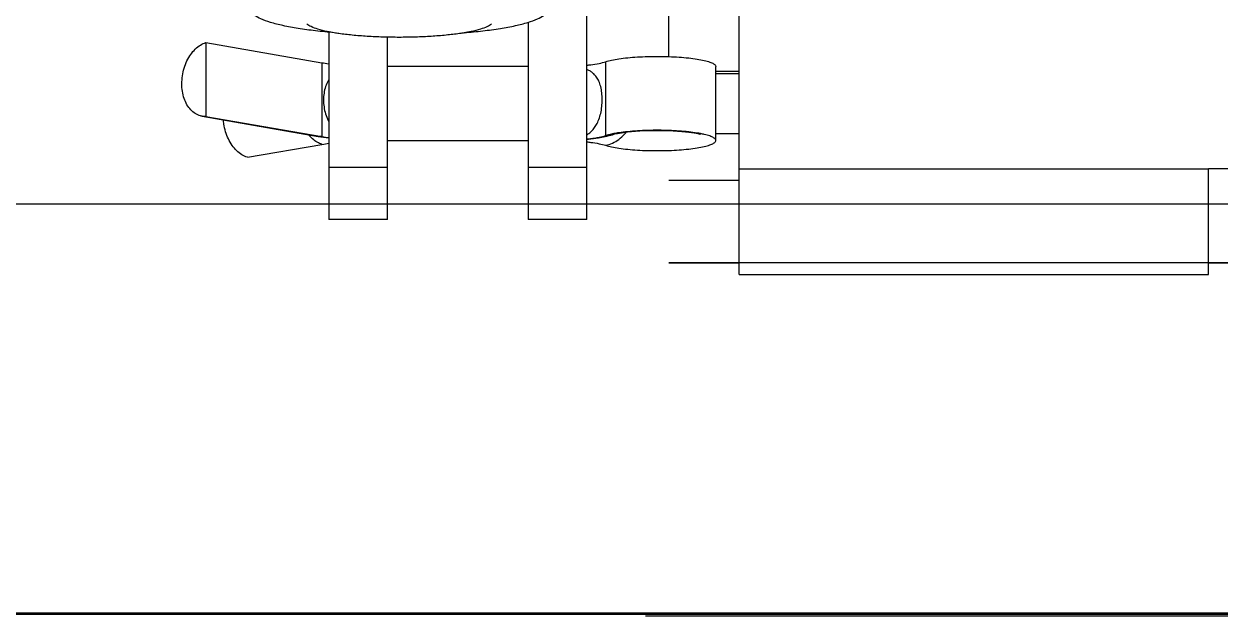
# Model space of a CAD drawing. Header units: millimetres. Extents: x 21899 to 38731, y -5425 to 3612.
# Drawn here: x 31273.9 to 31324.9, y -5410.5 to -5385.3 of the extents above; entities that cross this region are included whole.
import ezdxf

# ---------------------------------------------------------------- set-up
doc = ezdxf.new("R2010")
doc.units = ezdxf.units.MM

msp = doc.modelspace()

# ---------------------------------------------------------------- linework, layer by layer
at = {"color": 3, "linetype": 'Continuous'}
for p, q in [((31304.396, -5395.967), (31304.396, -5377.967)), ((31324.396, -5395.967), (31324.396, -5391.467)), ((31365.396, -5391.467), (31324.396, -5391.467)), ((31304.396, -5395.967), (31324.396, -5395.967))]:
    msp.add_line(p, q, dxfattribs=at)
at = {"color": 7, "linetype": 'Continuous'}
for p, q in [((31301.396, -5386.68), (31301.396, -5380.467)), ((31297.896, -5393.62), (31297.896, -5383.356)), ((31295.396, -5385.219), (31295.396, -5393.62)), ((31281.656, -5386.081), (31281.656, -5389.232)), ((31281.656, -5386.081), (31286.605, -5386.94)), ((31286.896, -5385.639), (31286.896, -5393.62)), ((31289.396, -5393.62), (31289.396, -5385.852)), ((31295.396, -5387.1), (31289.396, -5387.1)), ((31303.396, -5390.256), (31303.396, -5387.105)), ((31304.396, -5387.417), (31303.396, -5387.417)), ((31281.492, -5389.221), (31286.442, -5390.081)), ((31281.656, -5389.232), (31281.492, -5389.221)), ((31281.656, -5389.232), (31286.605, -5390.092)), ((31286.442, -5390.081), (31286.896, -5390.147)), ((31298.393, -5390.143), (31298.75, -5390.074)), ((31298.75, -5390.074), (31299.05, -5389.992)), ((31283.423, -5390.974), (31286.605, -5390.421)), ((31289.396, -5390.256), (31295.396, -5390.256)), ((31289.396, -5390.261), (31295.396, -5390.261)), ((31304.396, -5391.967), (31301.396, -5391.967)), ((34253.901, -5392.967), (31259.901, -5392.967)), ((31441.092, -5392.967), (31301.396, -5392.967)), ((31289.396, -5393.62), (31286.896, -5393.62)), ((31297.896, -5393.62), (31295.396, -5393.62)), ((31326.396, -5395.467), (31301.396, -5395.467)), ((31301.396, -5395.467), (31304.396, -5395.467)), ((31324.396, -5395.467), (31326.396, -5395.467)), ((30976.433, -5410.391), (34576.433, -5410.391)), ((31300.396, -5410.467), (31268.396, -5410.467)), ((31325.396, -5410.535), (31300.396, -5410.535))]:
    msp.add_line(p, q, dxfattribs=at)
at = {"color": 9, "linetype": 'Continuous'}
for p, q in [((31286.605, -5386.94), (31286.605, -5390.092)), ((31298.698, -5386.898), (31298.698, -5390.05)), ((31304.396, -5387.321), (31303.396, -5387.321)), ((31286.605, -5390.092), (31286.442, -5390.081)), ((31304.396, -5389.967), (31303.396, -5389.967)), ((31286.896, -5391.396), (31289.396, -5391.396)), ((31295.396, -5391.396), (31297.896, -5391.396)), ((31304.396, -5391.467), (31324.396, -5391.467))]:
    msp.add_line(p, q, dxfattribs=at)
msp.add_line((34251.901, -5410.467), (31261.901, -5410.467))
at = {"color": 7, "linetype": 'Continuous'}
for points in [[(31297.896, -5390.205), (31297.974, -5390.198), (31298.393, -5390.143)], [(31299.05, -5389.992), (31299.097, -5389.979), (31299.205, -5389.955), (31299.382, -5389.924), (31299.637, -5389.89), (31299.966, -5389.86), (31300.346, -5389.838), (31300.756, -5389.828), (31301.173, -5389.83), (31301.576, -5389.844), (31301.943, -5389.869), (31302.25, -5389.902), (31302.477, -5389.934), (31302.629, -5389.963), (31302.716, -5389.984), (31302.742, -5389.992)]]:
    msp.add_lwpolyline(points, dxfattribs=at)
for points, start_tangent, end_tangent in [([(31287.127, -5385.662), (31286.325, -5385.582), (31285.584, -5385.479), (31284.94, -5385.359), (31284.406, -5385.223), (31283.995, -5385.074), (31283.715, -5384.917), (31283.655, -5384.868)], (-0.996464, 0.084021), (-0.732854, 0.680386)), ([(31292.666, -5385.662), (31293.468, -5385.582), (31294.209, -5385.479), (31294.853, -5385.359), (31295.387, -5385.223), (31295.798, -5385.074), (31296.077, -5384.917), (31296.138, -5384.868)], (0.996464, 0.084021), (0.732854, 0.680386)), ([(31287.126, -5385.666), (31286.831, -5385.611), (31286.432, -5385.512), (31286.137, -5385.402), (31285.959, -5385.287)], (-0.986332, 0.164769), (-0.699827, 0.714313)), ([(31293.834, -5385.287), (31293.656, -5385.402), (31293.361, -5385.512), (31292.961, -5385.611), (31292.667, -5385.666)], (-0.699815, -0.714324), (-0.986332, -0.164769)), ([(31281.492, -5389.221), (31281.422, -5389.206), (31281.203, -5389.11), (31281.01, -5388.949), (31280.849, -5388.731), (31280.729, -5388.464), (31280.655, -5388.161), (31280.63, -5387.834), (31280.655, -5387.5), (31280.729, -5387.171), (31280.849, -5386.862), (31281.01, -5386.588), (31281.203, -5386.36), (31281.422, -5386.189), (31281.656, -5386.081)], (-0.985263, 0.171047), (0.954895, 0.296944)), ([(31292.667, -5385.666), (31292.468, -5385.697), (31291.897, -5385.766), (31291.265, -5385.817), (31290.591, -5385.849), (31289.896, -5385.859), (31289.202, -5385.849), (31288.528, -5385.817), (31287.896, -5385.766), (31287.325, -5385.697), (31287.126, -5385.666)], (-0.986332, -0.164769), (-0.986332, 0.164769)), ([(31286.605, -5386.94), (31286.889, -5386.984)], (0.985256, -0.171088), (0.990743, -0.135748)), ([(31286.889, -5386.984), (31286.896, -5386.985)], (0.990743, -0.135748), (0.990852, -0.134954)), ([(31297.897, -5387.046), (31297.908, -5387.045)], (0.994254, 0.107048), (0.994097, 0.108497)), ([(31297.908, -5387.045), (31298.066, -5387.026), (31298.421, -5386.968), (31298.698, -5386.898)], (0.994097, 0.108497), (0.952169, 0.305573)), ([(31298.698, -5386.898), (31298.95, -5386.833), (31299.267, -5386.776), (31299.638, -5386.73), (31300.051, -5386.697), (31300.492, -5386.677), (31300.946, -5386.671), (31301.399, -5386.68), (31301.835, -5386.703), (31302.24, -5386.739), (31302.6, -5386.787), (31302.904, -5386.846), (31303.141, -5386.914), (31303.303, -5386.988), (31303.386, -5387.066), (31303.393, -5387.105)], (0.952169, 0.305573), (0, -1)), ([(31297.898, -5390.017), (31297.956, -5389.978), (31298.078, -5389.877), (31298.196, -5389.748), (31298.308, -5389.579), (31298.409, -5389.361), (31298.487, -5389.101), (31298.536, -5388.813), (31298.553, -5388.515), (31298.536, -5388.225), (31298.488, -5387.96), (31298.41, -5387.734), (31298.309, -5387.553), (31298.196, -5387.42), (31298.079, -5387.323), (31297.957, -5387.253), (31297.897, -5387.226)], (0.847791, 0.53033), (-0.925393, 0.379009)), ([(31286.893, -5387.674), (31286.871, -5387.71), (31286.757, -5387.958), (31286.691, -5388.234), (31286.669, -5388.527), (31286.691, -5388.828), (31286.758, -5389.126), (31286.872, -5389.406), (31286.893, -5389.447)], (-0.543235, -0.839581), (0.481839, -0.87626)), ([(31283.423, -5390.974), (31283.19, -5390.866), (31282.971, -5390.694), (31282.777, -5390.466), (31282.617, -5390.192), (31282.497, -5389.884), (31282.423, -5389.555), (31282.404, -5389.381)], (-0.954895, 0.296944), (-0.071796, 0.997419)), ([(31286.605, -5390.092), (31286.896, -5390.136)], (0.985256, -0.171088), (0.990852, -0.134954)), ([(31297.897, -5390.197), (31298.066, -5390.177), (31298.421, -5390.119), (31298.698, -5390.05)], (0.994254, 0.107048), (0.952169, 0.305573)), ([(31299.045, -5389.965), (31298.95, -5389.984), (31298.698, -5390.05)], (-0.982147, -0.188116), (-0.952169, -0.305573)), ([(31302.747, -5389.965), (31302.6, -5389.939), (31302.24, -5389.89), (31301.835, -5389.854), (31301.399, -5389.831), (31300.946, -5389.822), (31300.492, -5389.828), (31300.051, -5389.848), (31299.638, -5389.881), (31299.267, -5389.927), (31299.045, -5389.965)], (-0.982137, 0.188167), (-0.982147, -0.188116)), ([(31303.393, -5390.256), (31303.386, -5390.217), (31303.303, -5390.139), (31303.141, -5390.065), (31302.904, -5389.998), (31302.747, -5389.965)], (0, 1), (-0.982137, 0.188167)), ([(31286.605, -5390.421), (31286.893, -5390.377)], (0.985256, 0.171088), (0.990803, 0.135313)), ([(31286.893, -5390.377), (31286.896, -5390.376)], (0.990803, 0.135313), (0.990852, 0.134954)), ([(31297.897, -5390.316), (31297.905, -5390.316)], (0.994254, -0.107048), (0.994136, -0.108134)), ([(31297.905, -5390.316), (31298.066, -5390.336), (31298.421, -5390.393), (31298.698, -5390.463)], (0.994136, -0.108134), (0.952169, -0.305573)), ([(31298.698, -5390.463), (31298.95, -5390.529), (31299.267, -5390.586), (31299.638, -5390.632), (31300.051, -5390.665), (31300.492, -5390.685), (31300.946, -5390.69), (31301.399, -5390.682), (31301.835, -5390.659), (31302.24, -5390.623), (31302.6, -5390.574), (31302.904, -5390.515), (31303.141, -5390.448), (31303.303, -5390.374), (31303.386, -5390.296), (31303.393, -5390.256)], (0.952169, -0.305573), (0, 1))]:
    msp.add_spline(points, degree=3, dxfattribs=dict(at, start_tangent=start_tangent, end_tangent=end_tangent))
at = {"color": 9, "linetype": 'Continuous'}
for points, start_tangent, end_tangent in [([(31286.605, -5390.421), (31286.4, -5390.331), (31286.206, -5390.19), (31286.032, -5390.01)], (-0.954895, 0.296944), (-0.632495, 0.774565)), ([(31298.698, -5390.463), (31298.988, -5390.369), (31299.26, -5390.209), (31299.501, -5389.992), (31299.577, -5389.903)], (0.97975, 0.200225), (0.622946, 0.782265)), ([(31298.698, -5390.05), (31298.988, -5390.01), (31299.05, -5389.992)], (0.999865, 0.016443), (0.952125, 0.305708))]:
    msp.add_spline(points, degree=3, dxfattribs=dict(at, start_tangent=start_tangent, end_tangent=end_tangent))

doc.saveas('drawing.dxf')
